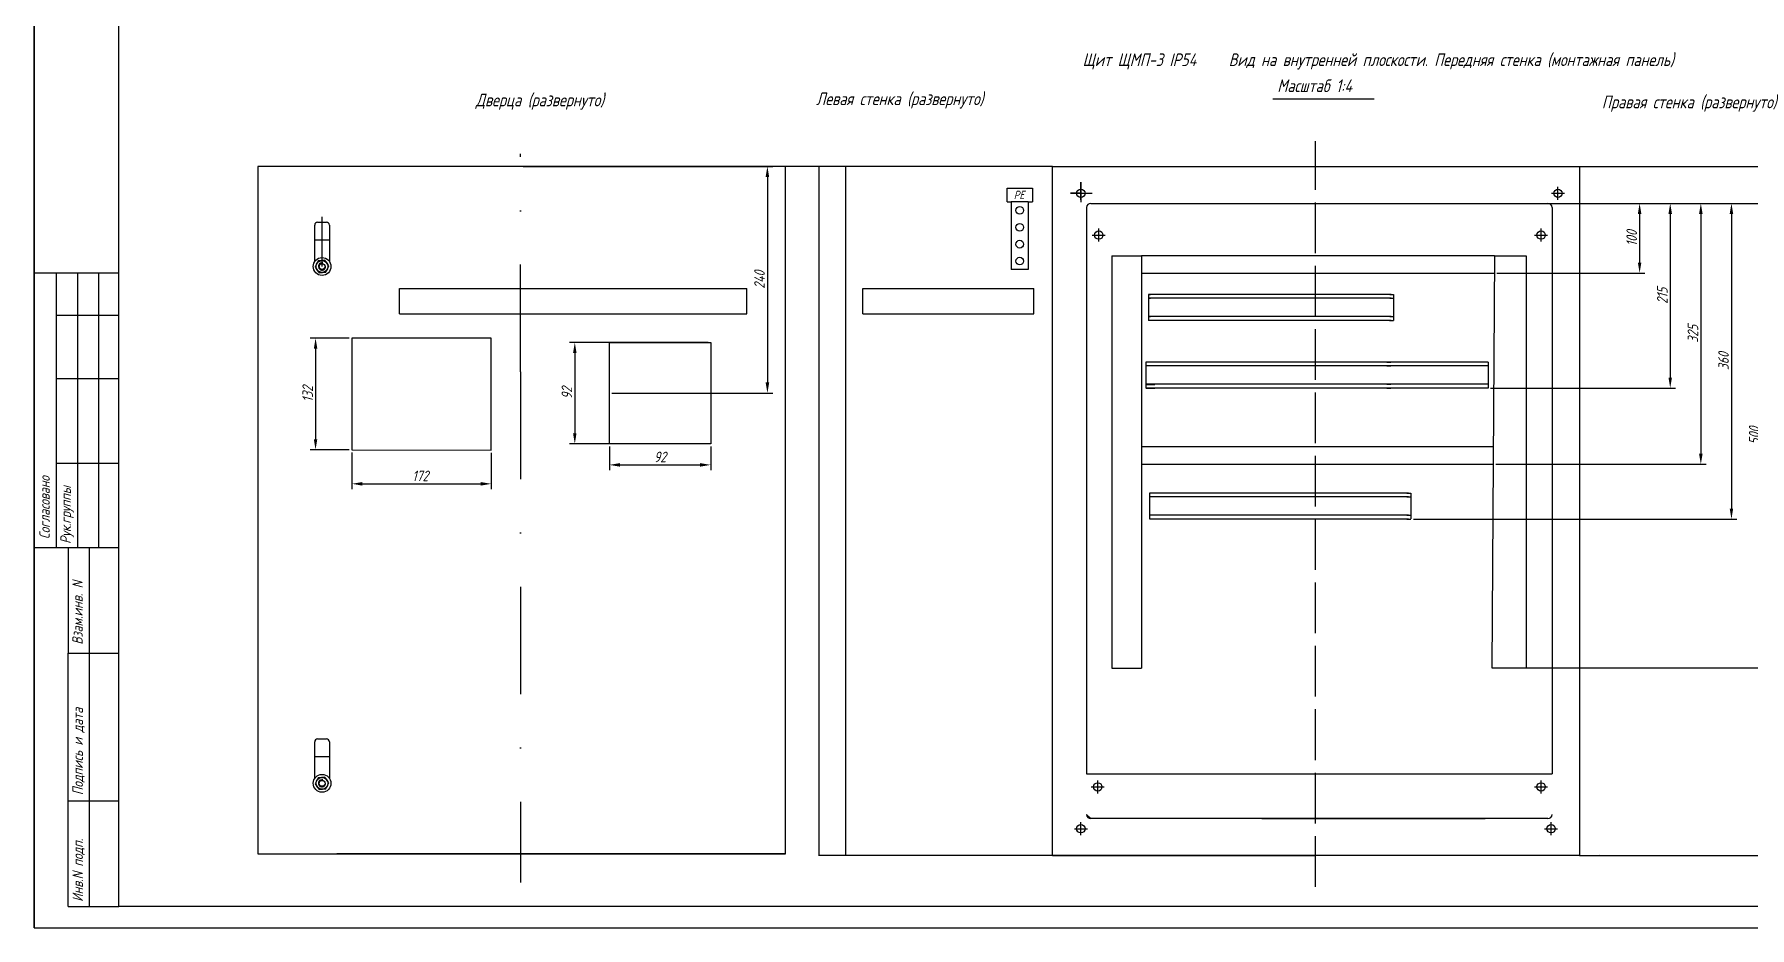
# Model space of a CAD drawing. Header units: millimetres. Extents: x 3980 to 4600, y -5280 to -3332.
# Drawn here: x 3980.4 to 4386.6, y -5279.6 to -5068 of the extents above; entities that cross this region are included whole.
import ezdxf

# ---------------------------------------------------------------- set-up
doc = ezdxf.new("R2010")
doc.units = ezdxf.units.MM
doc.linetypes.add('ACAD_ISO02W100', pattern=[15, 12, -3])
doc.linetypes.add('DASHDOTX2', pattern=[50.8, 25.4, -12.7, 0, -12.7])
doc.layers.add('1', color=7, linetype='Continuous')
doc.layers.add('ссылки', color=7, linetype='Continuous')
doc.layers.add('MAIN', color=7, linetype='Continuous', lineweight=50)
doc.styles.add('GOST тип А', font='', dxfattribs={"oblique": 15})
doc.styles.get("Standard").update_dxf_attribs({"font": '', "oblique": 15})
doc.styles.get('GOST тип А').set_extended_font_data('GOST type A')
doc.styles.get('Standard').set_extended_font_data('GOST type A')
doc.dimstyles.new('ISO-25', dxfattribs={"dimtxt": 2.5, "dimasz": 2.5, "dimexe": 1.25, "dimexo": 0.625, "dimtad": 1, "dimtxsty": 'Standard', "dimcen": 2.5, "dimadec": 0, "dimazin": 0, "dimtfac": 1, "dimtmove": 0, "dimatfit": 3, "dimfxl": 1, "dimarcsym": 0})

# ---------------------------------------------------------------- blocks, each defined once
blk = doc.blocks.new('*D66')
at = {"color": 0, "lineweight": -2, "transparency": 16777216}
for p, q in [((4335.41, -5108.07), (4361.79, -5108.07)), ((4360.54, -5110.57), (4360.54, -5122.09)), ((4326.74, -5124.59), (4361.79, -5124.59))]:
    blk.add_line(p, q, dxfattribs=at)
at = {"color": 0, "transparency": 16777216}
for points in [[(4360.12, -5110.57), (4360.95, -5110.57), (4360.54, -5108.07)], [(4360.12, -5122.09), (4360.95, -5122.09), (4360.54, -5124.59)]]:
    blk.add_solid(points, dxfattribs=at)
at = {"layer": 'Defpoints', "color": 0, "transparency": 16777216}
for p in [(4334.79, -5108.07), (4326.12, -5124.59), (4360.54, -5124.59)]:
    blk.add_point(p, dxfattribs=at)
at = {"color": 0, "transparency": 16777216, "insert": (4358.66, -5116.33), "char_height": 2.5, "attachment_point": 5, "rotation": 90}
blk.add_mtext('100', dxfattribs=at)
blk = doc.blocks.new('*D67')
at = {"color": 0, "lineweight": -2, "transparency": 16777216}
for p, q in [((4335.41, -5108.07), (4369.04, -5108.07)), ((4367.79, -5110.57), (4367.79, -5149.31)), ((4325.26, -5151.81), (4369.04, -5151.81))]:
    blk.add_line(p, q, dxfattribs=at)
at = {"color": 0, "transparency": 16777216}
for points in [[(4367.37, -5110.57), (4368.2, -5110.57), (4367.79, -5108.07)], [(4367.37, -5149.31), (4368.2, -5149.31), (4367.79, -5151.81)]]:
    blk.add_solid(points, dxfattribs=at)
at = {"layer": 'Defpoints', "color": 0, "transparency": 16777216}
for p in [(4334.79, -5108.07), (4324.64, -5151.81), (4367.79, -5151.81)]:
    blk.add_point(p, dxfattribs=at)
at = {"color": 0, "transparency": 16777216, "insert": (4365.91, -5129.94), "char_height": 2.5, "attachment_point": 5, "rotation": 90}
blk.add_mtext('215', dxfattribs=at)
blk = doc.blocks.new('*D68')
at = {"color": 0, "lineweight": -2, "transparency": 16777216}
for p, q in [((4335.41, -5108.07), (4376.29, -5108.07)), ((4375.04, -5110.57), (4375.04, -5167.35)), ((4326.46, -5169.85), (4376.29, -5169.85))]:
    blk.add_line(p, q, dxfattribs=at)
at = {"color": 0, "transparency": 16777216}
for points in [[(4374.62, -5110.57), (4375.45, -5110.57), (4375.04, -5108.07)], [(4374.62, -5167.35), (4375.45, -5167.35), (4375.04, -5169.85)]]:
    blk.add_solid(points, dxfattribs=at)
at = {"layer": 'Defpoints', "color": 0, "transparency": 16777216}
for p in [(4334.79, -5108.07), (4325.83, -5169.85), (4375.04, -5169.85)]:
    blk.add_point(p, dxfattribs=at)
at = {"color": 0, "transparency": 16777216, "insert": (4373.16, -5138.96), "char_height": 2.5, "attachment_point": 5, "rotation": 90}
blk.add_mtext('325', dxfattribs=at)
blk = doc.blocks.new('*D69')
at = {"color": 0, "lineweight": -2, "transparency": 16777216}
for p, q in [((4335.41, -5108.07), (4383.54, -5108.07)), ((4382.29, -5110.57), (4382.29, -5180.33)), ((4306.96, -5182.83), (4383.54, -5182.83))]:
    blk.add_line(p, q, dxfattribs=at)
at = {"color": 0, "transparency": 16777216}
for points in [[(4381.87, -5110.57), (4382.7, -5110.57), (4382.29, -5108.07)], [(4381.87, -5180.33), (4382.7, -5180.33), (4382.29, -5182.83)]]:
    blk.add_solid(points, dxfattribs=at)
at = {"layer": 'Defpoints', "color": 0, "transparency": 16777216}
for p in [(4334.79, -5108.07), (4306.34, -5182.83), (4382.29, -5182.83)]:
    blk.add_point(p, dxfattribs=at)
at = {"color": 0, "transparency": 16777216, "insert": (4380.41, -5145.45), "char_height": 2.5, "attachment_point": 5, "rotation": 90}
blk.add_mtext('360', dxfattribs=at)
blk = doc.blocks.new('*D70')
at = {"color": 0, "lineweight": -2, "transparency": 16777216}
for p, q in [((4335.41, -5108.07), (4390.79, -5108.07)), ((4389.54, -5110.57), (4389.54, -5215.54)), ((4326.16, -5218.04), (4390.79, -5218.04))]:
    blk.add_line(p, q, dxfattribs=at)
at = {"color": 0, "transparency": 16777216}
for points in [[(4389.12, -5110.57), (4389.95, -5110.57), (4389.54, -5108.07)], [(4389.12, -5215.54), (4389.95, -5215.54), (4389.54, -5218.04)]]:
    blk.add_solid(points, dxfattribs=at)
at = {"layer": 'Defpoints', "color": 0, "transparency": 16777216}
for p in [(4334.79, -5108.07), (4325.54, -5218.04), (4389.54, -5218.04)]:
    blk.add_point(p, dxfattribs=at)
at = {"color": 0, "transparency": 16777216, "insert": (4387.66, -5163.06), "char_height": 2.5, "attachment_point": 5, "rotation": 90}
blk.add_mtext('500', dxfattribs=at)
blk = doc.blocks.new('*D74')
at = {"color": 0, "lineweight": -2, "transparency": 16777216}
for p, q in [((4139.92, -5140.98), (4107.12, -5140.98)), ((4108.37, -5143.48), (4108.37, -5162.48)), ((4139.92, -5164.98), (4107.12, -5164.98))]:
    blk.add_line(p, q, dxfattribs=at)
at = {"color": 0, "transparency": 16777216}
for points in [[(4107.95, -5143.48), (4108.78, -5143.48), (4108.37, -5140.98)], [(4107.95, -5162.48), (4108.78, -5162.48), (4108.37, -5164.98)]]:
    blk.add_solid(points, dxfattribs=at)
at = {"layer": 'Defpoints', "color": 0, "transparency": 16777216}
for p in [(4140.55, -5140.98), (4108.37, -5164.98), (4140.55, -5164.98)]:
    blk.add_point(p, dxfattribs=at)
at = {"color": 0, "transparency": 16777216, "insert": (4106.49, -5152.98), "char_height": 2.5, "attachment_point": 5, "rotation": 90}
blk.add_mtext('92', dxfattribs=at)
blk = doc.blocks.new('*D71')
at = {"color": 0, "lineweight": -2, "transparency": 16777216}
for p, q in [((4116.55, -5165.6), (4116.55, -5171.24)), ((4140.55, -5165.6), (4140.55, -5171.24)), ((4119.05, -5169.99), (4138.05, -5169.99))]:
    blk.add_line(p, q, dxfattribs=at)
at = {"color": 0, "transparency": 16777216}
for points in [[(4119.05, -5169.57), (4119.05, -5170.4), (4116.55, -5169.99)], [(4138.05, -5169.57), (4138.05, -5170.4), (4140.55, -5169.99)]]:
    blk.add_solid(points, dxfattribs=at)
at = {"layer": 'Defpoints', "color": 0, "transparency": 16777216}
for p in [(4116.55, -5164.98), (4140.55, -5164.98), (4140.55, -5169.99)]:
    blk.add_point(p, dxfattribs=at)
at = {"color": 0, "transparency": 16777216, "insert": (4128.55, -5168.11), "char_height": 2.5, "attachment_point": 5}
blk.add_mtext('92', dxfattribs=at)
blk = doc.blocks.new('*D75')
at = {"color": 0, "lineweight": -2, "transparency": 16777216}
for p, q in [((4096.16, -5099.32), (4155.23, -5099.32)), ((4153.98, -5101.82), (4153.98, -5150.48)), ((4117.17, -5152.98), (4155.23, -5152.98))]:
    blk.add_line(p, q, dxfattribs=at)
at = {"color": 0, "transparency": 16777216}
for points in [[(4153.56, -5101.82), (4154.4, -5101.82), (4153.98, -5099.32)], [(4153.56, -5150.48), (4154.4, -5150.48), (4153.98, -5152.98)]]:
    blk.add_solid(points, dxfattribs=at)
at = {"layer": 'Defpoints', "color": 0, "transparency": 16777216}
for p in [(4095.54, -5099.32), (4116.55, -5152.98), (4153.98, -5152.98)]:
    blk.add_point(p, dxfattribs=at)
at = {"color": 0, "transparency": 16777216, "insert": (4152.11, -5126.15), "char_height": 2.5, "attachment_point": 5, "rotation": 90}
blk.add_mtext('240', dxfattribs=at)
blk = doc.blocks.new('*D72')
at = {"color": 0, "lineweight": -2, "transparency": 16777216}
for p, q in [((4055.57, -5167.04), (4055.57, -5175.72)), ((4088.57, -5167.12), (4088.57, -5175.72)), ((4058.07, -5174.47), (4086.07, -5174.47))]:
    blk.add_line(p, q, dxfattribs=at)
at = {"color": 0, "transparency": 16777216}
for points in [[(4058.07, -5174.05), (4058.07, -5174.89), (4055.57, -5174.47)], [(4086.07, -5174.05), (4086.07, -5174.89), (4088.57, -5174.47)]]:
    blk.add_solid(points, dxfattribs=at)
at = {"layer": 'Defpoints', "color": 0, "transparency": 16777216}
for p in [(4055.57, -5166.41), (4088.57, -5166.49), (4088.57, -5174.47)]:
    blk.add_point(p, dxfattribs=at)
at = {"color": 0, "transparency": 16777216, "insert": (4071.78, -5172.59), "char_height": 2.5, "attachment_point": 5}
blk.add_mtext('172', dxfattribs=at)
blk = doc.blocks.new('*D73')
at = {"color": 0, "lineweight": -2, "transparency": 16777216}
for p, q in [((4054.95, -5139.98), (4045.72, -5139.98)), ((4046.97, -5142.48), (4046.97, -5163.91)), ((4054.95, -5166.41), (4045.72, -5166.41))]:
    blk.add_line(p, q, dxfattribs=at)
at = {"color": 0, "transparency": 16777216}
for points in [[(4046.56, -5142.48), (4047.39, -5142.48), (4046.97, -5139.98)], [(4046.56, -5163.91), (4047.39, -5163.91), (4046.97, -5166.41)]]:
    blk.add_solid(points, dxfattribs=at)
at = {"layer": 'Defpoints', "color": 0, "transparency": 16777216}
for p in [(4055.57, -5139.98), (4046.97, -5166.41), (4055.57, -5166.41)]:
    blk.add_point(p, dxfattribs=at)
at = {"color": 0, "transparency": 16777216, "insert": (4045.1, -5153.2), "char_height": 2.5, "attachment_point": 5, "rotation": 90}
blk.add_mtext('132', dxfattribs=at)

msp = doc.modelspace()

# ---------------------------------------------------------------- linework, layer by layer
at = {"color": 7}
for p, q in [((3980.366, -4859.551), (3980.366, -5279.551)), ((4273.673, -5083.346), (4297.651, -5083.346)), ((4166.157, -5099.318), (4166.157, -5262.536)), ((4221.46, -5099.318), (4169.876, -5099.318)), ((4271.072, -5253.739), (4323.951, -5253.739)), ((4346.324, -5262.489), (4351.083, -5262.489)), ((4346.324, -5262.489), (4351.083, -5262.489)), ((4351.104, -5262.178), (4351.104, -5262.178)), ((4351.104, -5262.178), (4351.104, -5262.178)), ((3980.366, -5279.551), (4599.616, -5279.551))]:
    msp.add_line(p, q, dxfattribs=at)
at = {"color": 250}
for p, q in [((3980.366, -4859.551), (3980.366, -5105.301)), ((3980.366, -5279.551), (3980.366, -5033.486)), ((4166.157, -5099.318), (4037.035, -5099.318)), ((4109.672, -5099.318), (4078.922, -5099.318)), ((4228.21, -5105.693), (4225.797, -5105.693)), ((4225.797, -5105.693), (4230.911, -5105.693)), ((4228.21, -5105.693), (4228.21, -5103.062)), ((4228.21, -5103.062), (4228.21, -5107.774)), ((4048.513, -5123.017), (4048.513, -5111.285)), ((4066.835, -5134.247), (4066.835, -5128.247)), ((4149.084, -5134.247), (4149.084, -5128.247)), ((4176.585, -5134.247), (4176.585, -5128.247)), ((4217.084, -5134.247), (4217.084, -5128.247)), ((4116.55, -5164.978), (4116.55, -5140.978)), ((4116.55, -5140.978), (4140.55, -5140.978)), ((4128.3, -5140.978), (4128.3, -5140.978)), ((4128.55, -5140.978), (4140.55, -5140.978)), ((4140.55, -5140.978), (4140.55, -5164.978)), ((4140.8, -5152.978), (4146.05, -5152.978)), ((4140.55, -5164.978), (4116.55, -5164.978)), ((4229.585, -5252.739), (4230.585, -5253.739)), ((4095.785, -5262.068), (4052.007, -5262.068)), ((4158.285, -5262.068), (4095.785, -5262.068)), ((4095.785, -5262.068), (4158.285, -5262.068)), ((4221.46, -5262.489), (4283.785, -5262.489))]:
    msp.add_line(p, q, dxfattribs=at)
at = {"color": 7, "lineweight": 30}
for p, q in [((4000.366, -5274.551), (4000.366, -4864.551)), ((4158.285, -5099.318), (4033.285, -5099.318)), ((4033.285, -5099.318), (4033.285, -5262.068)), ((4158.285, -5262.068), (4158.285, -5099.318)), ((4221.46, -5099.318), (4166.157, -5099.318)), ((4166.157, -5099.318), (4166.157, -5262.489)), ((4172.507, -5099.318), (4172.507, -5262.489)), ((4221.46, -5262.489), (4221.46, -5099.318)), ((4221.46, -5099.318), (4346.324, -5099.318)), ((4346.324, -5099.318), (4346.324, -5262.489)), ((4346.324, -5099.318), (4400.903, -5099.318)), ((4210.737, -5107.732), (4210.737, -5104.454)), ((4210.737, -5104.454), (4216.737, -5104.454)), ((4216.737, -5104.454), (4216.737, -5107.732)), ((4210.737, -5107.732), (4211.737, -5107.732)), ((4211.737, -5107.732), (4211.737, -5111.732)), ((4215.737, -5107.732), (4211.737, -5107.732)), ((4215.737, -5107.732), (4215.737, -5111.732)), ((4215.737, -5107.732), (4216.737, -5107.732)), ((4229.585, -5109.068), (4229.585, -5243.136)), ((4230.585, -5108.068), (4338.834, -5108.068)), ((4339.834, -5109.068), (4339.834, -5243.136)), ((4046.763, -5121.856), (4046.763, -5113.217)), ((4047.463, -5112.517), (4049.563, -5112.517)), ((4050.263, -5113.217), (4050.263, -5121.856)), ((4211.737, -5111.732), (4211.737, -5115.732)), ((4215.737, -5111.732), (4215.737, -5115.732)), ((4046.763, -5116.671), (4050.263, -5116.671)), ((4211.737, -5115.732), (4211.737, -5119.732)), ((4215.737, -5115.732), (4215.737, -5119.732)), ((4211.737, -5119.732), (4211.737, -5123.732)), ((4215.737, -5119.732), (4215.737, -5123.732)), ((4235.55, -5120.481), (4235.55, -5218.08)), ((4242.551, -5120.481), (4242.55, -5218.08)), ((4242.551, -5120.392), (4326.141, -5120.392)), ((4326.141, -5120.481), (4325.537, -5218.043)), ((4333.659, -5120.481), (4333.659, -5218.043)), ((4215.737, -5123.732), (4211.737, -5123.732)), ((4242.551, -5124.592), (4326.115, -5124.592)), ((4066.835, -5128.247), (4149.084, -5128.247)), ((4176.585, -5128.247), (4217.084, -5128.247)), ((4301.719, -5129.644), (4244.257, -5129.644)), ((4244.257, -5129.644), (4244.257, -5135.769)), ((4244.686, -5129.703), (4244.257, -5129.703)), ((4244.257, -5129.703), (4244.257, -5135.828)), ((4301.719, -5130.519), (4244.257, -5130.519)), ((4244.686, -5130.578), (4244.257, -5130.578)), ((4301.349, -5129.644), (4302.287, -5129.644)), ((4301.349, -5130.519), (4302.287, -5130.519)), ((4302.287, -5129.644), (4302.287, -5135.769)), ((4066.835, -5134.247), (4149.084, -5134.247)), ((4176.585, -5134.247), (4217.084, -5134.247)), ((4301.719, -5134.894), (4244.257, -5134.894)), ((4301.349, -5134.894), (4302.287, -5134.894)), ((4244.686, -5134.953), (4244.257, -5134.953)), ((4244.686, -5135.828), (4244.257, -5135.828)), ((4301.726, -5135.828), (4244.263, -5135.828)), ((4301.343, -5135.828), (4302.28, -5135.828)), ((4324.638, -5145.628), (4243.584, -5145.628)), ((4243.584, -5145.628), (4243.584, -5151.753)), ((4324.638, -5146.503), (4243.584, -5146.503)), ((4300.677, -5145.628), (4301.614, -5145.628)), ((4300.677, -5146.503), (4301.614, -5146.503)), ((4324.638, -5145.687), (4324.638, -5151.812)), ((4324.638, -5150.878), (4243.584, -5150.878)), ((4300.677, -5150.878), (4301.614, -5150.878)), ((4324.638, -5151.812), (4243.591, -5151.812)), ((4300.67, -5151.812), (4301.608, -5151.812)), ((4242.551, -5165.652), (4325.861, -5165.652)), ((4242.551, -5169.852), (4325.835, -5169.852)), ((4305.779, -5176.643), (4244.466, -5176.643)), ((4244.466, -5176.643), (4244.466, -5182.768)), ((4305.779, -5177.518), (4244.466, -5177.518)), ((4305.409, -5176.643), (4306.346, -5176.643)), ((4305.409, -5177.518), (4306.346, -5177.518)), ((4306.346, -5176.643), (4306.346, -5182.768)), ((4305.779, -5181.893), (4244.466, -5181.893)), ((4305.785, -5182.827), (4244.473, -5182.827)), ((4305.402, -5182.827), (4306.34, -5182.827)), ((4305.409, -5181.893), (4306.346, -5181.893)), ((4046.763, -5244.215), (4046.763, -5235.576)), ((4047.463, -5234.876), (4049.563, -5234.876)), ((4050.263, -5235.576), (4050.263, -5244.215)), ((4046.763, -5239.03), (4050.263, -5239.03)), ((4229.585, -5243.136), (4339.834, -5243.136)), ((4338.834, -5253.739), (4230.585, -5253.739)), ((4033.285, -5262.068), (4158.285, -5262.068)), ((4221.46, -5262.489), (4166.157, -5262.489)), ((4346.324, -5262.489), (4221.46, -5262.489)), ((4346.324, -5262.489), (4400.903, -5262.489)), ((4594.616, -5274.551), (4000.366, -5274.551))]:
    msp.add_line(p, q, dxfattribs=at)
at = {"color": 7, "linetype": 'ACAD_ISO02W100'}
msp.add_line((4283.815, -5269.853), (4283.815, -5093.321), dxfattribs=at)
at = {"color": 250, "linetype": 'DASHDOTX2'}
for q in [(4095.535, -5096.348), (4095.535, -5268.848)]:
    msp.add_line((4095.535, -5147.94), q, dxfattribs=at)
for p, q in [((4226.671, -5105.693), (4229.748, -5105.693)), ((4228.21, -5107.231), (4228.21, -5104.154)), ((4339.671, -5105.693), (4342.747, -5105.693)), ((4339.671, -5105.693), (4342.747, -5105.693)), ((4341.209, -5107.231), (4341.209, -5104.154)), ((4341.209, -5107.231), (4341.209, -5104.154)), ((4232.44, -5117.106), (4232.44, -5114.029)), ((4232.44, -5117.106), (4232.44, -5114.029)), ((4337.209, -5117.106), (4337.209, -5114.029)), ((4337.209, -5117.106), (4337.209, -5114.029)), ((4230.902, -5115.568), (4233.979, -5115.568)), ((4230.902, -5115.568), (4233.979, -5115.568)), ((4335.671, -5115.568), (4338.747, -5115.568)), ((4335.671, -5115.568), (4338.747, -5115.568)), ((4230.671, -5246.239), (4233.748, -5246.239)), ((4230.671, -5246.239), (4233.748, -5246.239)), ((4232.21, -5247.777), (4232.21, -5244.7)), ((4232.21, -5247.777), (4232.21, -5244.7)), ((4335.671, -5246.239), (4338.747, -5246.239)), ((4335.671, -5246.239), (4338.747, -5246.239)), ((4337.209, -5247.777), (4337.209, -5244.7)), ((4337.209, -5247.777), (4337.209, -5244.7)), ((4226.671, -5256.114), (4229.748, -5256.114)), ((4226.671, -5256.114), (4229.748, -5256.114)), ((4228.21, -5257.652), (4228.21, -5254.575)), ((4228.21, -5257.652), (4228.21, -5254.575)), ((4338.036, -5256.114), (4341.112, -5256.114)), ((4338.036, -5256.114), (4341.112, -5256.114)), ((4339.574, -5257.652), (4339.574, -5254.575)), ((4339.574, -5257.652), (4339.574, -5254.575))]:
    msp.add_line(p, q)
at = {"color": 250, "lineweight": 30}
for p, q in [((4235.55, -5120.481), (4242.551, -5120.481)), ((4326.141, -5120.481), (4333.659, -5120.481)), ((4235.55, -5218.08), (4242.55, -5218.08)), ((4325.537, -5218.043), (4333.659, -5218.043))]:
    msp.add_line(p, q, dxfattribs=at)
at = {"color": 0, "lineweight": 30}
for p, q in [((4243.584, -5150.937), (4245.764, -5150.937)), ((4243.584, -5151.812), (4245.764, -5151.816))]:
    msp.add_line(p, q, dxfattribs=at)
at = {"color": 7, "lineweight": 30}
for points in [[(4047.586, -5121.693), (4046.903, -5123.158), (4047.83, -5124.482), (4049.441, -5124.341), (4050.124, -5122.876), (4049.197, -5121.552)], [(4047.586, -5244.052), (4046.903, -5245.517), (4047.83, -5246.841), (4049.441, -5246.7), (4050.124, -5245.235), (4049.197, -5243.911)]]:
    msp.add_lwpolyline(points, close=True, dxfattribs=at)
at = {"color": 7}
for centre in [(4213.737, -5109.732), (4213.737, -5113.732), (4213.737, -5117.732), (4213.737, -5121.732)]:
    msp.add_circle(centre, 0.915, dxfattribs=at)
at = {"color": 7, "lineweight": 30}
for centre, radius in [((4048.513, -5123.017), 2.1), ((4048.513, -5123.017), 1.4), ((4048.513, -5123.017), 0.7), ((4048.513, -5245.376), 2.1), ((4048.513, -5245.376), 1.4), ((4048.513, -5245.376), 0.7)]:
    msp.add_circle(centre, radius, dxfattribs=at)
for centre, radius, start, end in [((4230.585, -5109.068), 1, 90, 180), ((4338.834, -5109.068), 1, 0, 90), ((4047.463, -5113.217), 0.7, 90, 180), ((4049.563, -5113.217), 0.7, 0, 90), ((4047.463, -5235.576), 0.7, 90, 180), ((4049.563, -5235.576), 0.7, 0, 90), ((4230.585, -5252.739), 1, 180, 270), ((4338.834, -5252.739), 1, 270, 0)]:
    msp.add_arc(centre, radius, start, end, dxfattribs=at)
at = {"color": 7}
for centre in [(4048.513, -5123.017), (4048.513, -5245.376)]:
    msp.add_arc(centre, 0.858, 77.65436, 9.49421, dxfattribs=at)
at = {"layer": '1', "color": 7, "linetype": 'Continuous'}
for p, q in [((4055.57, -5139.983), (4055.57, -5166.413)), ((4088.574, -5139.983), (4055.57, -5139.983)), ((4088.574, -5166.493), (4088.574, -5139.983)), ((4055.57, -5166.413), (4088.574, -5166.493))]:
    msp.add_line(p, q, dxfattribs=at)
at = {"layer": 'MAIN', "color": 7, "linetype": 'Continuous', "lineweight": 30}
for p, q in [((3980.366, -5124.539), (4000.366, -5124.539)), ((3985.564, -5124.539), (3985.564, -5189.539)), ((3990.564, -5124.539), (3990.564, -5189.539)), ((3995.564, -5124.539), (3995.564, -5189.539)), ((3985.564, -5134.539), (4000.366, -5134.539)), ((3985.564, -5149.539), (4000.366, -5149.539)), ((3985.564, -5169.539), (4000.366, -5169.539)), ((3980.366, -5189.539), (4000.366, -5189.539)), ((3988.366, -5189.551), (3988.366, -5214.551)), ((3993.366, -5189.551), (3993.366, -5274.551)), ((3988.366, -5274.551), (3988.366, -5214.551)), ((3988.366, -5214.551), (4000.366, -5214.551)), ((3988.366, -5249.551), (4000.366, -5249.551)), ((3988.366, -5274.551), (4000.366, -5274.551))]:
    msp.add_line(p, q, dxfattribs=at)
at = {"layer": 'ссылки', "lineweight": 30}
for centre in [(4228.21, -5105.693), (4341.209, -5105.693), (4232.44, -5115.568), (4337.209, -5115.568), (4232.21, -5246.239), (4337.209, -5246.239), (4228.21, -5256.114), (4339.574, -5256.114)]:
    msp.add_circle(centre, 1, dxfattribs=at)

# ---------------------------------------------------------------- texts
at = {"color": 7, "style": 'GOST тип А', "oblique": 15}
msp.add_text('РЕ', height=2, dxfattribs=at).set_placement((4212.32, -5107.074))
at = {"layer": 'MAIN', "color": 7, "linetype": 'Continuous', "lineweight": -3, "style": 'GOST тип А', "oblique": 15}
for s, p in [('Согласовано', (3984.041, -5187.539)), ('Рук.группы', (3989.041, -5188.704)), ('Взам.инв. N', (3991.842, -5212.551)), ('Подпись и дата', (3991.889, -5248.176)), ('Инв.N подп.', (3991.889, -5273.426))]:
    msp.add_text(s, height=2.5, rotation=90, dxfattribs=at).set_placement(p)
at = {"layer": 'ссылки', "color": 7, "style": 'GOST тип А', "oblique": 15}
for s, p in [('Щит ЩМП-3 IP54     Вид на внутренней плоскости. Передняя стенка (монтажная панель)', (4228.628, -5075.564)), ('Дверца (развернуто)', (4084.911, -5085.104)), ('Левая стенка (развернуто)', (4165.509, -5084.818)), ('Масштаб 1:4', (4274.73, -5081.728)), ('Правая стенка (развернуто)', (4351.591, -5085.568))]:
    msp.add_text(s, height=3, dxfattribs=at).set_placement(p)

# ---------------------------------------------------------------- dimensions: what is measured, and where the dimension line sits
at = {"color": 7}
for base, p1, p2, text, picture, middle in [((4153.981, -5152.978), (4095.535, -5099.318), (4116.55, -5152.978), '240', '*D75', (4152.105, -5126.148)), ((4382.285, -5182.827), (4334.785, -5108.068), (4306.34, -5182.827), '360', '*D69', (4380.409, -5145.447)), ((4367.785, -5151.812), (4334.785, -5108.068), (4324.638, -5151.812), '215', '*D67', (4365.909, -5129.94)), ((4389.535, -5218.043), (4334.785, -5108.068), (4325.537, -5218.043), '500', '*D70', (4387.659, -5163.055)), ((4375.035, -5169.852), (4334.785, -5108.068), (4325.835, -5169.852), '325', '*D68', (4373.159, -5138.96)), ((4360.535, -5124.592), (4334.785, -5108.068), (4326.115, -5124.592), '100', '*D66', (4358.659, -5116.33)), ((4046.973, -5166.413), (4055.57, -5139.983), (4055.57, -5166.413), '132', '*D73', (4045.097, -5153.198)), ((4108.368, -5164.978), (4140.55, -5140.978), (4140.55, -5164.978), '92', '*D74', (4106.492, -5152.978))]:
    dim = msp.add_linear_dim(base=base, p1=p1, p2=p2, angle=90, text=text, dimstyle='ISO-25', dxfattribs=at)
    dim.commit()
    dim.dimension.update_dxf_attribs({"geometry": picture, "text_midpoint": middle})
dim = msp.add_linear_dim(base=(4088.574, -5174.469), p1=(4055.57, -5166.413), p2=(4088.574, -5166.493), text='172', dimstyle='ISO-25', dxfattribs=at)
dim.commit()
dim.dimension.update_dxf_attribs({"geometry": '*D72', "text_midpoint": (4071.78, -5174.469), "dimtype": 160})
dim = msp.add_linear_dim(base=(4140.55, -5169.988), p1=(4116.55, -5164.978), p2=(4140.55, -5164.978), text='92', dimstyle='ISO-25', dxfattribs=at)
dim.commit()
dim.dimension.update_dxf_attribs({"geometry": '*D71', "text_midpoint": (4128.55, -5168.112)})

doc.saveas('drawing.dxf')
